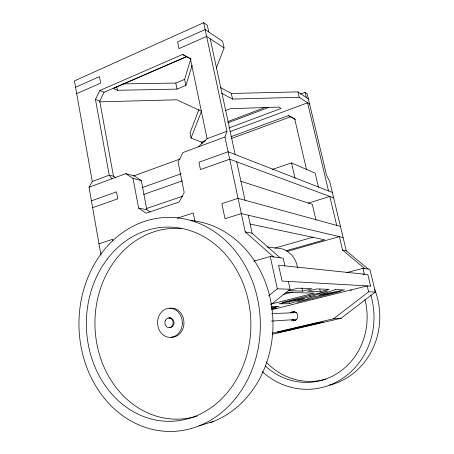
<?xml version="1.0" encoding="UTF-8"?>
<svg xmlns="http://www.w3.org/2000/svg" width="454" height="454" viewBox="0 0 454 454"><rect width="100%" height="100%" fill="white"/><g stroke="black" fill="none" stroke-linecap="round" stroke-linejoin="round"><path stroke-width="0.68" d="M186.94 56.58L113.188 88.49L117.41 90.295L177.049 89.109L185.879 85.46L184.625 79.376L190.89 58.543M185.879 85.46L192.178 65.155M273.58 256.924L245.251 231.926L224.957 137.023L226.977 131.274L203.67 22.7L74.439 80.891L92.264 181.481L89.029 187.235L100.981 255.114M198.858 109.624L190.022 132.977L191.06 138.056L202.246 142.397M216.274 68.242L224.072 47.92L222.625 41.308L205.146 29.561L177.588 41.836L178.989 48.618L206.621 36.451L224.072 47.92M191.06 138.056L201.491 111.27L176.782 99.795L99.318 101.855M111.922 178.78L109.221 175.159L95.453 99.426L99.829 90.505L182.627 54.457L190.351 58.589L207.098 138.68L198.313 146.869M115.798 177.769L113.477 176.22L99.744 101.106L104.097 92.258L186.407 56.636L191.128 59.168M268.603 295.894L277.32 288.823L290.095 289.238L288.358 281.418M270.93 304.668L290.095 289.238M272.457 333.077L333.548 318.776L368.62 291.791L375.373 292.013L369.834 269.228L362.956 268.348L346.555 272.616M272.088 334.36L341.147 318.237L375.373 292.013M75.568 87.264L99.437 76.635L100.629 83.127L76.703 93.66M122.535 83.911L175.811 83.059L184.625 79.376M225.479 110.628L230.479 108.699L278.728 107.087L281.066 108.455L229.003 127.943M227.959 121.536L265.539 107.303M300.486 94.063L305.105 92.315L307.142 93.717L326.568 175.369L329.774 181.606L346.266 250.807L368.149 269.012M227.902 122.841L268.677 107.428M92.264 181.481L109.221 175.159L113.477 176.22M207.098 138.68L226.977 131.274M205.628 140.695L201.655 142.17L201.945 143.555M230.087 131.603L307.591 102.791L328.52 190.93M89.029 187.235L125.764 173.666L134.123 175.851L141.313 180.561L146.846 209.714L150.246 212.012M224.957 137.023L183.036 152.51L178.082 162.033L184.188 192.502L179.205 201.979L146.046 213.159L138.601 208.108L133.028 178.445L125.764 173.666M230.865 136.762L288.443 115.56L294.714 118.937L306.444 169.268M231.392 138.51L290.577 116.792L295.565 119.476M133.59 175.993L180.056 158.996M91.43 200.855L116.53 191.843L117.802 198.795L92.633 207.699M142.363 187.536L181.061 173.774M143.674 194.443L182.48 180.84M146.546 208.505L182.707 196.202M272.111 169.484L291.519 162.929L315.161 173.161L318.464 187.207M289.544 303.681L304.469 298.709L279.04 303.817L289.544 303.681L289.119 301.757M310.031 296.854L327.635 290.991L282.121 302.46L310.031 296.854L309.73 295.526M98.983 243.764L112.677 239.292L112.915 240.637M177.162 218.232L193.256 212.977L195.027 221.745M308.187 203.137L329.831 196.44L336.703 225.394M199.073 425.875L213.533 421.397M274.976 248.094L313.135 237.124M286.048 250.767L324.672 239.808L250.143 224.038M287.036 251.442L339.371 236.619L342.577 250.114L364.715 268.569M253.894 261.124L270.249 256.499L283.194 258.15L284.908 265.879M282.944 294.578L292.518 292.121M363.018 274.528L364.369 274.182L362.956 268.348M302.648 291.116L312.006 288.721L297.938 288.205L288.222 290.713L302.648 291.116L301.899 287.791M270.59 304.18L314.457 293.091L285.975 292.461M320.342 291.604L329.246 289.351L316.813 288.897L307.574 291.252L320.342 291.604L319.764 289.102M271.957 308.601L276.072 307.574L271.991 308.397M271.413 309.764L367.201 285.906L368.62 291.791M271.441 307.84L278.972 306.325L271.56 306.478M333.548 318.776L341.147 318.237M271.469 321.086L296.246 319.497M169.172 317.948L170.585 317.885M271.668 313.64L296.411 312.596M221.507 93.172L232.55 99.085L299.197 97.281L309.617 104.125M275.521 308.737L276.809 308.703M220.258 87.384L231.324 93.45L297.932 91.895L308.38 98.91M350.255 290.123L351.47 290.168M267.224 246.999L276.861 248.173A22.774 20.941 -87.9 0 1 287.331 251.261L291.661 254.921A22.774 20.941 -87.9 0 1 297.466 267.917M245.251 231.926L252.123 233.208L280.05 257.753M342.577 250.114L346.266 250.807M138.601 208.108L146.846 209.714M343.093 237.499L241.329 213.573L225.025 218.726L221.864 203.63L238.072 198.341L340.455 226.421M133.028 178.445L141.313 180.561M240.892 181.248L312.329 204.328L316.007 220.139M333.65 197.859L229.701 159.201L200.464 169.546L198.96 162.248L228.112 151.778L332.351 192.428M95.453 99.426L99.744 101.106M99.829 90.505L104.097 92.258M182.627 54.457L186.407 56.636M288.443 115.56L290.577 116.792M203.67 22.7L207.296 25.191L208.766 31.996M305.105 92.315L306.348 97.548M297.932 91.895L299.197 97.281M291.519 162.929L295.049 178.286M270.249 256.499L277.32 288.823M231.324 93.45L232.55 99.085M210.236 38.828L235.172 154.53M236.738 161.817L245.024 200.248M248.242 215.202L252.123 233.208M175.811 83.059L177.049 89.109M116.701 86.527L117.41 90.295M295.526 320.694A4.619 4.268 83.7 0 1 292.546 319.196M292.699 312.692A4.619 4.268 83.7 0 1 294.635 311.586M290.515 312.783A4.648 4.29 83.9 0 1 296.32 312.772A4.648 4.29 83.9 0 1 296.927 319.031A4.648 4.29 83.9 0 1 291.224 320.115M169.473 308.38A14.528 12.354 89 0 1 183.694 319.548L183.995 323.361A14.528 12.354 89 0 1 171.033 337.209M168.945 318.021A4.863 4.131 89 0 1 173.888 321.721L173.99 322.993A4.863 4.131 89 0 1 169.683 327.623M197.11 416.102A95.419 81.26 88.9 0 1 95.3 332.26A95.419 81.26 88.9 0 1 181.776 228.595M190.873 220.513A103.353 88.507 88.7 0 1 272.445 312.8A103.353 88.507 88.7 0 1 210.213 422.634M294.124 320.7A7.973 7.383 83.4 0 1 293.415 319.531M293.034 312.834A7.973 7.383 83.4 0 1 293.607 311.603M325.921 379.124A65.802 61.256 82.7 0 1 266.027 361.923M374.669 289.351A71.653 66.852 82.3 0 1 329.564 385.196M364.954 299.464A66.602 61.858 83 0 1 338.61 372.541A66.602 61.858 83 0 1 265.374 366.043M370.787 294.998A73.389 68.174 83 0 1 343.877 377.518A73.389 68.174 83 0 1 262.111 371.514M313.527 296.888L297.092 302.324L340.863 291.394L313.527 296.888M335.591 289.584L319.173 295.021L344.586 289.919L335.591 289.584M319.27 322.431L277.553 332.192L282.002 331.749L323.259 322.113L319.27 322.431M370.64 286.099L282.076 281.066L278.586 265.215L367.836 274.545L370.64 286.099M182.338 323.452L182.037 319.627A14.585 12.389 89 0 0 168.837 308.255A14.585 12.389 89 0 0 157.578 322.085L157.861 325.847A14.585 12.389 89 0 0 171.056 337.328A14.585 12.389 89 0 0 182.338 323.452M107.206 259.16A97.122 82.259 89 0 0 151.914 419.173A97.122 82.259 89 0 0 246.726 294.243A97.122 82.259 89 0 0 107.206 259.16M101.832 252.889A107.042 90.692 89 0 0 151.392 429.149A107.042 90.692 89 0 0 255.71 291.252A107.042 90.692 89 0 0 101.832 252.889M165.523 320.166A4.869 4.137 89 0 0 168.831 327.674A4.869 4.137 89 0 0 172.679 320.586A4.869 4.137 89 0 0 165.523 320.166"/></g></svg>
